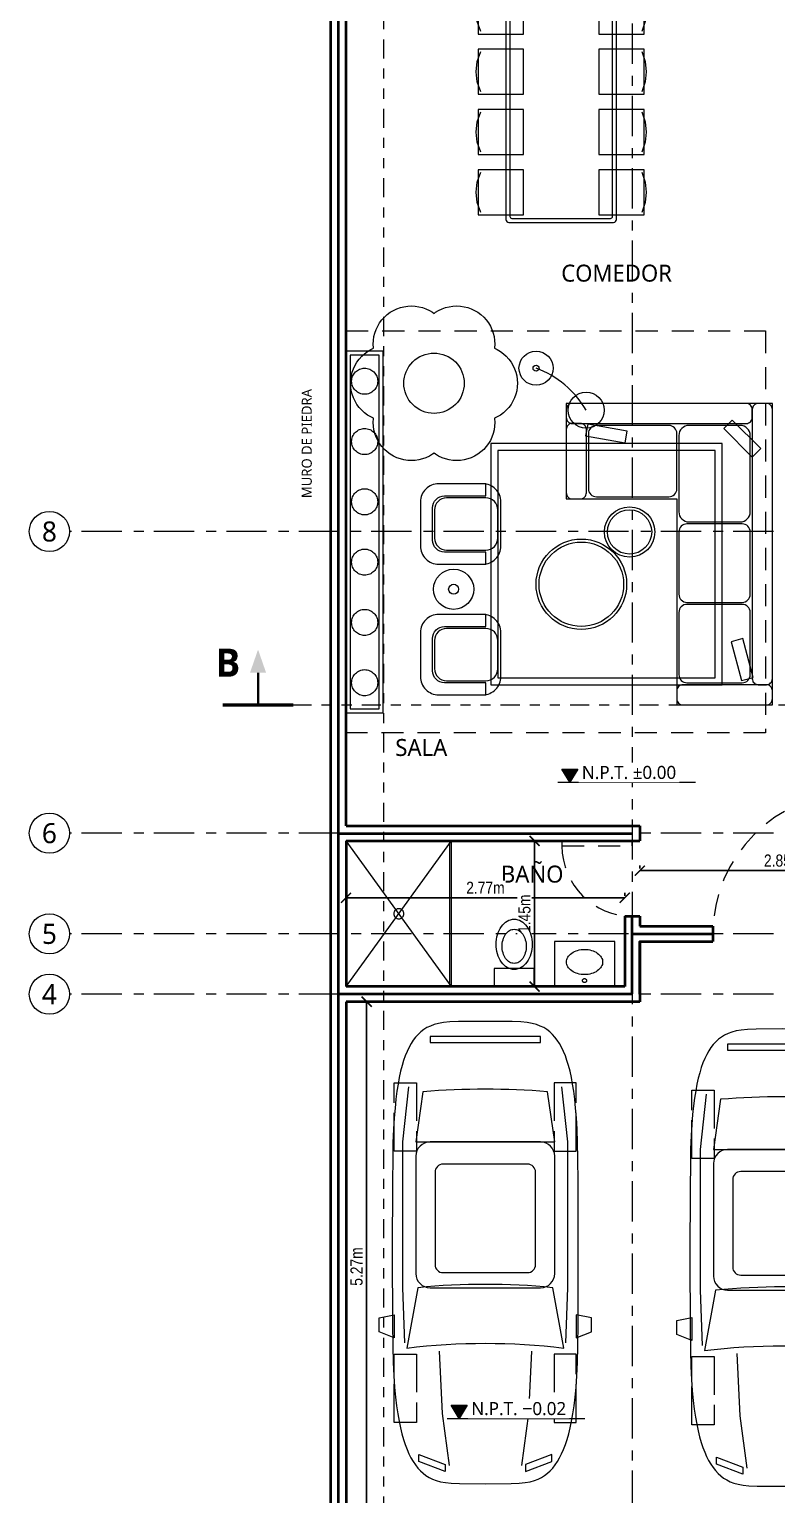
# Model space of a CAD drawing. Header units: metres. Extents: x 28.9 to 123.7, y -14.9 to 30.2.
# Drawn here: x 28.86 to 36.29, y 0.24 to 14.82 of the extents above; entities that cross this region are included whole.
import ezdxf
from ezdxf.enums import TextEntityAlignment as Align

# ---------------------------------------------------------------- set-up
doc = ezdxf.new("R2010")
doc.units = ezdxf.units.M
for name, pattern in [('DASHED', [1.524, 1.27, -0.254]), ('EJE', [0.6, 0.4, -0.08, 0, -0.12]), ('PHANTOM', [6.35, 3.175, -0.635, 0.635, -0.635, 0.635, -0.635]), ('VACIO', [0.36, 0.22, -0.14])]:
    doc.linetypes.add(name, pattern=pattern)
for name, color, linetype, lineweight in [('001_Muros', 7, 'Continuous', 40), ('002_EjesVerticales', 8, 'EJE', 9), ('004_Vacios', 7, 'VACIO', 18), ('006_Mobiliario', 6, 'Continuous', 18), ('007_Textos', 7, 'Continuous', 18), ('008_Cotas', 8, 'Continuous', 13), ('011_Puertas', 7, 'VACIO', 18), ('016_Niveles', 7, 'Continuous', 18), ('017_LineaDeCorte', 1, 'Continuous', 30)]:
    doc.layers.add(name, color=color, linetype=linetype, lineweight=lineweight)
doc.styles.add('OpenSans', font='OpenSans-Regular.ttf')
doc.styles.add('OpenSans-SemiBold', font='OpenSans-SemiBold.ttf')
doc.styles.add('OpenSansCondensed-Light', font='OpenSansCondensed-Light.ttf')
doc.dimstyles.new('EZDXF', dxfattribs={"dimtxt": 0.25, "dimasz": 0.175, "dimexe": 0.375, "dimexo": 0.125, "dimgap": 0.1, "dimtad": 1, "dimzin": 4, "dimtxsty": 'OpenSansCondensed-Light', "dimblk": 'ARCHTICK', "dimcen": 2.5, "dimazin": 1, "dimtfac": 0.5, "dimtmove": 2, "dimatfit": 3})

# ---------------------------------------------------------------- blocks, each defined once
blk = doc.blocks.new('EJE')
at = {"color": 0, "linetype": 'Continuous'}
blk.add_circle((0, 0), 0.2, dxfattribs=at)
at = {"color": 0, "style": 'OpenSans'}
blk.add_attdef('EJE', text='', height=0.2, dxfattribs=at).set_placement((0, 0), align=Align.MIDDLE_CENTER)
blk = doc.blocks.new('MOB_AUTO_185x460')
at = {"color": 0}
for points in [[(0.925, 0), (0.924, 0.707), (0.921, 0.932), (0.918, 1.095), (0.912, 1.227), (0.906, 1.339), (0.898, 1.438), (0.889, 1.526), (0.879, 1.605), (0.868, 1.677), (0.856, 1.743), (0.843, 1.804), (0.828, 1.86), (0.812, 1.911), (0.796, 1.959), (0.778, 2.002), (0.758, 2.042), (0.738, 2.079), (0.716, 2.113), (0.693, 2.144), (0.668, 2.171), (0.641, 2.196), (0.612, 2.218), (0.581, 2.238), (0.546, 2.254), (0.508, 2.268), (0.465, 2.28), (0.415, 2.289), (0.353, 2.295), (0.267, 2.299), (0, 2.3), (-0.267, 2.299), (-0.353, 2.295), (-0.415, 2.289), (-0.465, 2.28), (-0.508, 2.268), (-0.546, 2.254), (-0.581, 2.238), (-0.612, 2.218), (-0.641, 2.196), (-0.668, 2.171), (-0.693, 2.144), (-0.716, 2.113), (-0.738, 2.079), (-0.758, 2.042), (-0.778, 2.002), (-0.796, 1.959), (-0.812, 1.911), (-0.828, 1.86), (-0.843, 1.804), (-0.856, 1.743), (-0.868, 1.677), (-0.879, 1.605), (-0.889, 1.526), (-0.898, 1.438), (-0.906, 1.339), (-0.912, 1.227), (-0.918, 1.095), (-0.921, 0.932), (-0.924, 0.707), (-0.925, 0), (-0.924, -0.707), (-0.92, -0.932), (-0.916, -1.095), (-0.909, -1.227), (-0.902, -1.339), (-0.893, -1.438), (-0.882, -1.526), (-0.871, -1.605), (-0.858, -1.677), (-0.844, -1.743), (-0.83, -1.804), (-0.814, -1.86), (-0.796, -1.911), (-0.778, -1.959), (-0.759, -2.002), (-0.739, -2.042), (-0.717, -2.079), (-0.695, -2.113), (-0.671, -2.144), (-0.645, -2.171), (-0.618, -2.196), (-0.59, -2.218), (-0.559, -2.238), (-0.525, -2.254), (-0.488, -2.268), (-0.446, -2.28), (-0.397, -2.289), (-0.338, -2.295), (-0.256, -2.299), (0, -2.3), (0.256, -2.299), (0.338, -2.295), (0.397, -2.289), (0.446, -2.28), (0.488, -2.268), (0.525, -2.254), (0.559, -2.238), (0.59, -2.218), (0.618, -2.196), (0.645, -2.171), (0.671, -2.144), (0.695, -2.113), (0.717, -2.079), (0.739, -2.042), (0.759, -2.002), (0.778, -1.959), (0.796, -1.911), (0.814, -1.86), (0.83, -1.804), (0.844, -1.743), (0.858, -1.677), (0.871, -1.605), (0.882, -1.526), (0.893, -1.438), (0.902, -1.339), (0.909, -1.227), (0.916, -1.095), (0.92, -0.932), (0.924, -0.707)], [(-0.55, 2.09), (0.55, 2.09), (0.55, 2.15), (-0.55, 2.15)], [(-0.905, -0.85), (-1.055, -0.79), (-1.055, -0.65), (-0.905, -0.62)], [(0.905, -0.85), (1.055, -0.79), (1.055, -0.65), (0.905, -0.62)], [(-0.4, -2.18), (-0.66, -2.08), (-0.66, -2.01), (-0.4, -2.11)], [(0.4, -2.18), (0.66, -2.08), (0.66, -2.01), (0.4, -2.11)]]:
    blk.add_lwpolyline(points, close=True, dxfattribs=at)
at = {"color": 0, "linetype": 'DASHED', "ltscale": 0.3}
for points in [[(-0.685, 1.01), (-0.905, 1.01), (-0.905, 1.69), (-0.685, 1.69)], [(0.685, 1.01), (0.905, 1.01), (0.905, 1.69), (0.685, 1.69)], [(-0.685, -1.69), (-0.905, -1.69), (-0.905, -1.01), (-0.685, -1.01)], [(0.685, -1.69), (0.905, -1.69), (0.905, -1.01), (0.685, -1.01)]]:
    blk.add_lwpolyline(points, close=True, dxfattribs=at)
at = {"color": 0}
for points in [[(-0.8, -0.9), (-0.82, -0.35), (-0.82, 1.1), (-0.76, 1.65)], [(0.8, -0.9), (0.82, -0.35), (0.82, 1.1), (0.76, 1.65)], [(-0.46, -0.98), (-0.43, -1.6), (-0.36, -2.12)], [(0.46, -0.98), (0.43, -1.6), (0.36, -2.12)]]:
    blk.add_lwpolyline(points, dxfattribs=at)
for points in [[(-0.69, 1.1), (0.69, 1.1), (0.62, 1.6, 0.04), (-0.62, 1.6)], [(-0.55, -0.35), (0.55, -0.35, 0.414214), (0.69, -0.21), (0.69, 0.96, 0.414214), (0.55, 1.1), (-0.55, 1.1, 0.414214), (-0.69, 0.96), (-0.69, -0.21, 0.414214)], [(-0.42, -0.2), (0.42, -0.2, 0.414214), (0.5, -0.12), (0.5, 0.8, 0.414214), (0.42, 0.88), (-0.42, 0.88, 0.414214), (-0.5, 0.8), (-0.5, -0.12, 0.414214)], [(-0.78, -0.95, -0.06), (0.78, -0.95), (0.67, -0.35, 0.05), (-0.67, -0.35)]]:
    blk.add_lwpolyline(points, format="xyb", close=True, dxfattribs=at)
blk = doc.blocks.new('MOB_AUTO_185x455')
at = {"color": 0}
for points in [[(0.925, 0), (0.924, 0.699), (0.921, 0.922), (0.918, 1.083), (0.912, 1.214), (0.906, 1.325), (0.898, 1.422), (0.889, 1.509), (0.879, 1.587), (0.868, 1.659), (0.856, 1.724), (0.843, 1.784), (0.828, 1.839), (0.812, 1.89), (0.796, 1.937), (0.778, 1.981), (0.758, 2.02), (0.738, 2.057), (0.716, 2.09), (0.693, 2.12), (0.668, 2.148), (0.641, 2.172), (0.612, 2.194), (0.581, 2.213), (0.546, 2.23), (0.508, 2.244), (0.465, 2.255), (0.415, 2.264), (0.353, 2.27), (0.267, 2.274), (0, 2.275), (-0.267, 2.274), (-0.353, 2.27), (-0.415, 2.264), (-0.465, 2.255), (-0.508, 2.244), (-0.546, 2.23), (-0.581, 2.213), (-0.612, 2.194), (-0.641, 2.172), (-0.668, 2.148), (-0.693, 2.12), (-0.716, 2.09), (-0.738, 2.057), (-0.758, 2.02), (-0.778, 1.981), (-0.796, 1.937), (-0.812, 1.89), (-0.828, 1.839), (-0.843, 1.784), (-0.856, 1.724), (-0.868, 1.659), (-0.879, 1.587), (-0.889, 1.509), (-0.898, 1.422), (-0.906, 1.325), (-0.912, 1.214), (-0.918, 1.083), (-0.921, 0.922), (-0.924, 0.699), (-0.925, 0), (-0.924, -0.699), (-0.92, -0.922), (-0.916, -1.083), (-0.909, -1.214), (-0.902, -1.325), (-0.893, -1.422), (-0.882, -1.509), (-0.871, -1.587), (-0.858, -1.659), (-0.844, -1.724), (-0.83, -1.784), (-0.814, -1.839), (-0.796, -1.89), (-0.778, -1.937), (-0.759, -1.981), (-0.739, -2.02), (-0.717, -2.057), (-0.695, -2.09), (-0.671, -2.12), (-0.645, -2.148), (-0.618, -2.172), (-0.59, -2.194), (-0.559, -2.213), (-0.525, -2.23), (-0.488, -2.244), (-0.446, -2.255), (-0.397, -2.264), (-0.338, -2.27), (-0.256, -2.274), (0, -2.275), (0.256, -2.274), (0.338, -2.27), (0.397, -2.264), (0.446, -2.255), (0.488, -2.244), (0.525, -2.23), (0.559, -2.213), (0.59, -2.194), (0.618, -2.172), (0.645, -2.148), (0.671, -2.12), (0.695, -2.09), (0.717, -2.057), (0.739, -2.02), (0.759, -1.981), (0.778, -1.937), (0.796, -1.89), (0.814, -1.839), (0.83, -1.784), (0.844, -1.724), (0.858, -1.659), (0.871, -1.587), (0.882, -1.509), (0.893, -1.422), (0.902, -1.325), (0.909, -1.214), (0.916, -1.083), (0.92, -0.922), (0.924, -0.699)], [(-0.55, 2.065), (0.55, 2.065), (0.55, 2.125), (-0.55, 2.125)], [(-0.905, -0.825), (-1.055, -0.765), (-1.055, -0.625), (-0.905, -0.595)], [(0.905, -0.825), (1.055, -0.765), (1.055, -0.625), (0.905, -0.595)], [(-0.4, -2.155), (-0.66, -2.055), (-0.66, -1.985), (-0.4, -2.085)], [(0.4, -2.155), (0.66, -2.055), (0.66, -1.985), (0.4, -2.085)]]:
    blk.add_lwpolyline(points, close=True, dxfattribs=at)
at = {"color": 0, "linetype": 'DASHED', "ltscale": 0.3}
for points in [[(-0.685, 0.985), (-0.905, 0.985), (-0.905, 1.665), (-0.685, 1.665)], [(0.685, 0.985), (0.905, 0.985), (0.905, 1.665), (0.685, 1.665)], [(-0.685, -1.665), (-0.905, -1.665), (-0.905, -0.985), (-0.685, -0.985)], [(0.685, -1.665), (0.905, -1.665), (0.905, -0.985), (0.685, -0.985)]]:
    blk.add_lwpolyline(points, close=True, dxfattribs=at)
at = {"color": 0}
for points in [[(-0.8, -0.875), (-0.82, -0.325), (-0.82, 1.075), (-0.76, 1.625)], [(0.8, -0.875), (0.82, -0.325), (0.82, 1.075), (0.76, 1.625)], [(-0.46, -0.955), (-0.43, -1.575), (-0.36, -2.095)], [(0.46, -0.955), (0.43, -1.575), (0.36, -2.095)]]:
    blk.add_lwpolyline(points, dxfattribs=at)
for points in [[(-0.69, 1.075), (0.69, 1.075), (0.62, 1.575, 0.04), (-0.62, 1.575)], [(-0.55, -0.325), (0.55, -0.325, 0.414214), (0.69, -0.185), (0.69, 0.935, 0.414214), (0.55, 1.075), (-0.55, 1.075, 0.414214), (-0.69, 0.935), (-0.69, -0.185, 0.414214)], [(-0.42, -0.175), (0.42, -0.175, 0.414214), (0.5, -0.095), (0.5, 0.775, 0.414214), (0.42, 0.855), (-0.42, 0.855, 0.414214), (-0.5, 0.775), (-0.5, -0.095, 0.414214)], [(-0.78, -0.925, -0.06), (0.78, -0.925), (0.67, -0.325, 0.05), (-0.67, -0.325)]]:
    blk.add_lwpolyline(points, format="xyb", close=True, dxfattribs=at)
blk = doc.blocks.new('MOB_ARBOL_INT_60x60')
at = {"color": 0, "lineweight": -2}
blk.add_lwpolyline([(0.598, -0.464), (0.589, -0.5), (0.576, -0.535), (0.56, -0.569), (0.541, -0.601), (0.519, -0.631), (0.494, -0.658), (0.466, -0.683), (0.436, -0.706), (0.404, -0.725), (0.37, -0.741), (0.335, -0.753), (0.299, -0.762), (0.262, -0.768), (0.225, -0.77), (0.188, -0.768), (0.151, -0.762), (0.115, -0.753), (0.08, -0.741), (0.046, -0.725), (0.014, -0.706), (0, -0.695), (-0.014, -0.706), (-0.046, -0.725), (-0.08, -0.741), (-0.115, -0.753), (-0.151, -0.762), (-0.188, -0.768), (-0.225, -0.77), (-0.262, -0.768), (-0.299, -0.762), (-0.335, -0.753), (-0.37, -0.741), (-0.404, -0.725), (-0.436, -0.706), (-0.466, -0.683), (-0.494, -0.658), (-0.519, -0.631), (-0.541, -0.601), (-0.56, -0.569), (-0.576, -0.535), (-0.589, -0.5), (-0.598, -0.464), (-0.603, -0.427), (-0.605, -0.39), (-0.603, -0.352), (-0.602, -0.348), (-0.629, -0.335), (-0.661, -0.316), (-0.691, -0.294), (-0.719, -0.269), (-0.744, -0.241), (-0.766, -0.211), (-0.785, -0.179), (-0.801, -0.145), (-0.814, -0.11), (-0.823, -0.074), (-0.828, -0.037), (-0.83, 0), (-0.828, 0.037), (-0.823, 0.074), (-0.814, 0.11), (-0.801, 0.145), (-0.785, 0.179), (-0.766, 0.211), (-0.744, 0.241), (-0.719, 0.269), (-0.691, 0.294), (-0.661, 0.316), (-0.629, 0.335), (-0.602, 0.348), (-0.603, 0.352), (-0.605, 0.39), (-0.603, 0.427), (-0.598, 0.464), (-0.589, 0.5), (-0.576, 0.535), (-0.56, 0.569), (-0.541, 0.601), (-0.519, 0.631), (-0.494, 0.658), (-0.466, 0.683), (-0.436, 0.706), (-0.404, 0.725), (-0.37, 0.741), (-0.335, 0.753), (-0.299, 0.762), (-0.262, 0.768), (-0.225, 0.77), (-0.188, 0.768), (-0.151, 0.762), (-0.115, 0.753), (-0.08, 0.741), (-0.046, 0.725), (-0.014, 0.706), (0, 0.695), (0.014, 0.706), (0.046, 0.725), (0.08, 0.741), (0.115, 0.753), (0.151, 0.762), (0.188, 0.768), (0.225, 0.77), (0.262, 0.768), (0.299, 0.762), (0.335, 0.753), (0.37, 0.741), (0.404, 0.725), (0.436, 0.706), (0.466, 0.683), (0.494, 0.658), (0.519, 0.631), (0.541, 0.601), (0.56, 0.569), (0.576, 0.535), (0.589, 0.5), (0.598, 0.464), (0.603, 0.427), (0.605, 0.39), (0.603, 0.352), (0.602, 0.348), (0.629, 0.335), (0.661, 0.316), (0.691, 0.294), (0.719, 0.269), (0.744, 0.241), (0.766, 0.211), (0.785, 0.179), (0.801, 0.145), (0.814, 0.11), (0.823, 0.074), (0.828, 0.037), (0.83, 0), (0.828, -0.037), (0.823, -0.074), (0.814, -0.11), (0.801, -0.145), (0.785, -0.179), (0.766, -0.211), (0.744, -0.241), (0.719, -0.269), (0.691, -0.294), (0.661, -0.316), (0.629, -0.335), (0.602, -0.348), (0.603, -0.352), (0.605, -0.39), (0.603, -0.427), (0.598, -0.464)], dxfattribs=at)
blk.add_lwpolyline([(0.3, 0), (0.299, -0.029), (0.294, -0.059), (0.287, -0.087), (0.277, -0.115), (0.265, -0.141), (0.249, -0.167), (0.232, -0.19), (0.212, -0.212), (0.19, -0.232), (0.167, -0.249), (0.141, -0.265), (0.115, -0.277), (0.087, -0.287), (0.059, -0.294), (0.029, -0.299), (0, -0.3), (-0.029, -0.299), (-0.059, -0.294), (-0.087, -0.287), (-0.115, -0.277), (-0.141, -0.265), (-0.167, -0.249), (-0.19, -0.232), (-0.212, -0.212), (-0.232, -0.19), (-0.249, -0.167), (-0.265, -0.141), (-0.277, -0.115), (-0.287, -0.087), (-0.294, -0.059), (-0.299, -0.029), (-0.3, 0), (-0.299, 0.029), (-0.294, 0.059), (-0.287, 0.087), (-0.277, 0.115), (-0.265, 0.141), (-0.249, 0.167), (-0.232, 0.19), (-0.212, 0.212), (-0.19, 0.232), (-0.167, 0.249), (-0.141, 0.265), (-0.115, 0.277), (-0.087, 0.287), (-0.059, 0.294), (-0.029, 0.299), (0, 0.3), (0.029, 0.299), (0.059, 0.294), (0.087, 0.287), (0.115, 0.277), (0.141, 0.265), (0.167, 0.249), (0.19, 0.232), (0.212, 0.212), (0.232, 0.19), (0.249, 0.167), (0.265, 0.141), (0.277, 0.115), (0.287, 0.087), (0.294, 0.059), (0.299, 0.029)], close=True, dxfattribs=at)
blk = doc.blocks.new('MOB_JARDINERA_360x37')
at = {"color": 0, "lineweight": -2}
for points in [[(1.8, -0.185), (1.8, 0.185), (-1.8, 0.185), (-1.8, -0.185)], [(1.76, -0.145), (1.76, 0.145), (-1.76, 0.145), (-1.76, -0.145)], [(-1.37, 0), (-1.371, -0.013), (-1.372, -0.025), (-1.376, -0.038), (-1.38, -0.05), (-1.385, -0.061), (-1.392, -0.072), (-1.4, -0.082), (-1.408, -0.092), (-1.418, -0.1), (-1.428, -0.108), (-1.439, -0.115), (-1.45, -0.12), (-1.462, -0.124), (-1.475, -0.128), (-1.487, -0.129), (-1.5, -0.13), (-1.513, -0.129), (-1.525, -0.128), (-1.538, -0.124), (-1.55, -0.12), (-1.561, -0.115), (-1.572, -0.108), (-1.582, -0.1), (-1.592, -0.092), (-1.6, -0.082), (-1.608, -0.072), (-1.615, -0.061), (-1.62, -0.05), (-1.624, -0.038), (-1.628, -0.025), (-1.629, -0.013), (-1.63, 0), (-1.629, 0.013), (-1.628, 0.025), (-1.624, 0.038), (-1.62, 0.05), (-1.615, 0.061), (-1.608, 0.072), (-1.6, 0.082), (-1.592, 0.092), (-1.582, 0.1), (-1.572, 0.108), (-1.561, 0.115), (-1.55, 0.12), (-1.538, 0.124), (-1.525, 0.128), (-1.513, 0.129), (-1.5, 0.13), (-1.487, 0.129), (-1.475, 0.128), (-1.462, 0.124), (-1.45, 0.12), (-1.439, 0.115), (-1.428, 0.108), (-1.418, 0.1), (-1.408, 0.092), (-1.4, 0.082), (-1.392, 0.072), (-1.385, 0.061), (-1.38, 0.05), (-1.376, 0.038), (-1.372, 0.025), (-1.371, 0.013)], [(-0.77, 0), (-0.771, -0.013), (-0.772, -0.025), (-0.776, -0.038), (-0.78, -0.05), (-0.785, -0.061), (-0.792, -0.072), (-0.8, -0.082), (-0.808, -0.092), (-0.818, -0.1), (-0.828, -0.108), (-0.839, -0.115), (-0.85, -0.12), (-0.862, -0.124), (-0.875, -0.128), (-0.887, -0.129), (-0.9, -0.13), (-0.913, -0.129), (-0.925, -0.128), (-0.938, -0.124), (-0.95, -0.12), (-0.961, -0.115), (-0.972, -0.108), (-0.982, -0.1), (-0.992, -0.092), (-1, -0.082), (-1.008, -0.072), (-1.015, -0.061), (-1.02, -0.05), (-1.024, -0.038), (-1.028, -0.025), (-1.029, -0.013), (-1.03, 0), (-1.029, 0.013), (-1.028, 0.025), (-1.024, 0.038), (-1.02, 0.05), (-1.015, 0.061), (-1.008, 0.072), (-1, 0.082), (-0.992, 0.092), (-0.982, 0.1), (-0.972, 0.108), (-0.961, 0.115), (-0.95, 0.12), (-0.938, 0.124), (-0.925, 0.128), (-0.913, 0.129), (-0.9, 0.13), (-0.887, 0.129), (-0.875, 0.128), (-0.862, 0.124), (-0.85, 0.12), (-0.839, 0.115), (-0.828, 0.108), (-0.818, 0.1), (-0.808, 0.092), (-0.8, 0.082), (-0.792, 0.072), (-0.785, 0.061), (-0.78, 0.05), (-0.776, 0.038), (-0.772, 0.025), (-0.771, 0.013)], [(-0.17, 0), (-0.171, -0.013), (-0.172, -0.025), (-0.176, -0.038), (-0.18, -0.05), (-0.185, -0.061), (-0.192, -0.072), (-0.2, -0.082), (-0.208, -0.092), (-0.218, -0.1), (-0.228, -0.108), (-0.239, -0.115), (-0.25, -0.12), (-0.262, -0.124), (-0.275, -0.128), (-0.287, -0.129), (-0.3, -0.13), (-0.313, -0.129), (-0.325, -0.128), (-0.338, -0.124), (-0.35, -0.12), (-0.361, -0.115), (-0.372, -0.108), (-0.382, -0.1), (-0.392, -0.092), (-0.4, -0.082), (-0.408, -0.072), (-0.415, -0.061), (-0.42, -0.05), (-0.424, -0.038), (-0.428, -0.025), (-0.429, -0.013), (-0.43, 0), (-0.429, 0.013), (-0.428, 0.025), (-0.424, 0.038), (-0.42, 0.05), (-0.415, 0.061), (-0.408, 0.072), (-0.4, 0.082), (-0.392, 0.092), (-0.382, 0.1), (-0.372, 0.108), (-0.361, 0.115), (-0.35, 0.12), (-0.338, 0.124), (-0.325, 0.128), (-0.313, 0.129), (-0.3, 0.13), (-0.287, 0.129), (-0.275, 0.128), (-0.262, 0.124), (-0.25, 0.12), (-0.239, 0.115), (-0.228, 0.108), (-0.218, 0.1), (-0.208, 0.092), (-0.2, 0.082), (-0.192, 0.072), (-0.185, 0.061), (-0.18, 0.05), (-0.176, 0.038), (-0.172, 0.025), (-0.171, 0.013)], [(0.43, 0), (0.429, -0.013), (0.428, -0.025), (0.424, -0.038), (0.42, -0.05), (0.415, -0.061), (0.408, -0.072), (0.4, -0.082), (0.392, -0.092), (0.382, -0.1), (0.372, -0.108), (0.361, -0.115), (0.35, -0.12), (0.338, -0.124), (0.325, -0.128), (0.313, -0.129), (0.3, -0.13), (0.287, -0.129), (0.275, -0.128), (0.262, -0.124), (0.25, -0.12), (0.239, -0.115), (0.228, -0.108), (0.218, -0.1), (0.208, -0.092), (0.2, -0.082), (0.192, -0.072), (0.185, -0.061), (0.18, -0.05), (0.176, -0.038), (0.172, -0.025), (0.171, -0.013), (0.17, 0), (0.171, 0.013), (0.172, 0.025), (0.176, 0.038), (0.18, 0.05), (0.185, 0.061), (0.192, 0.072), (0.2, 0.082), (0.208, 0.092), (0.218, 0.1), (0.228, 0.108), (0.239, 0.115), (0.25, 0.12), (0.262, 0.124), (0.275, 0.128), (0.287, 0.129), (0.3, 0.13), (0.313, 0.129), (0.325, 0.128), (0.338, 0.124), (0.35, 0.12), (0.361, 0.115), (0.372, 0.108), (0.382, 0.1), (0.392, 0.092), (0.4, 0.082), (0.408, 0.072), (0.415, 0.061), (0.42, 0.05), (0.424, 0.038), (0.428, 0.025), (0.429, 0.013)], [(1.03, 0), (1.029, -0.013), (1.028, -0.025), (1.024, -0.038), (1.02, -0.05), (1.015, -0.061), (1.008, -0.072), (1, -0.082), (0.992, -0.092), (0.982, -0.1), (0.972, -0.108), (0.961, -0.115), (0.95, -0.12), (0.938, -0.124), (0.925, -0.128), (0.913, -0.129), (0.9, -0.13), (0.887, -0.129), (0.875, -0.128), (0.862, -0.124), (0.85, -0.12), (0.839, -0.115), (0.828, -0.108), (0.818, -0.1), (0.808, -0.092), (0.8, -0.082), (0.792, -0.072), (0.785, -0.061), (0.78, -0.05), (0.776, -0.038), (0.772, -0.025), (0.771, -0.013), (0.77, 0), (0.771, 0.013), (0.772, 0.025), (0.776, 0.038), (0.78, 0.05), (0.785, 0.061), (0.792, 0.072), (0.8, 0.082), (0.808, 0.092), (0.818, 0.1), (0.828, 0.108), (0.839, 0.115), (0.85, 0.12), (0.862, 0.124), (0.875, 0.128), (0.887, 0.129), (0.9, 0.13), (0.913, 0.129), (0.925, 0.128), (0.938, 0.124), (0.95, 0.12), (0.961, 0.115), (0.972, 0.108), (0.982, 0.1), (0.992, 0.092), (1, 0.082), (1.008, 0.072), (1.015, 0.061), (1.02, 0.05), (1.024, 0.038), (1.028, 0.025), (1.029, 0.013)], [(1.63, 0), (1.629, -0.013), (1.628, -0.025), (1.624, -0.038), (1.62, -0.05), (1.615, -0.061), (1.608, -0.072), (1.6, -0.082), (1.592, -0.092), (1.582, -0.1), (1.572, -0.108), (1.561, -0.115), (1.55, -0.12), (1.538, -0.124), (1.525, -0.128), (1.513, -0.129), (1.5, -0.13), (1.487, -0.129), (1.475, -0.128), (1.462, -0.124), (1.45, -0.12), (1.439, -0.115), (1.428, -0.108), (1.418, -0.1), (1.408, -0.092), (1.4, -0.082), (1.392, -0.072), (1.385, -0.061), (1.38, -0.05), (1.376, -0.038), (1.372, -0.025), (1.371, -0.013), (1.37, 0), (1.371, 0.013), (1.372, 0.025), (1.376, 0.038), (1.38, 0.05), (1.385, 0.061), (1.392, 0.072), (1.4, 0.082), (1.408, 0.092), (1.418, 0.1), (1.428, 0.108), (1.439, 0.115), (1.45, 0.12), (1.462, 0.124), (1.475, 0.128), (1.487, 0.129), (1.5, 0.13), (1.513, 0.129), (1.525, 0.128), (1.538, 0.124), (1.55, 0.12), (1.561, 0.115), (1.572, 0.108), (1.582, 0.1), (1.592, 0.092), (1.6, 0.082), (1.608, 0.072), (1.615, 0.061), (1.62, 0.05), (1.624, 0.038), (1.628, 0.025), (1.629, 0.013)]]:
    blk.add_lwpolyline(points, close=True, dxfattribs=at)
blk = doc.blocks.new('_ARCHTICK')
at = {"color": 0, "linetype": 'ByBlock', "const_width": 0.15}
blk.add_lwpolyline([(-0.5, -0.5), (0.5, 0.5)], dxfattribs=at)
blk = doc.blocks.new('*D127')
at = {"color": 0, "transparency": 16777216}
for p, q in [((32.195, 5.146), (32.165, 5.146)), ((32.215, -0.125), (32.215, 5.146)), ((32.195, -0.125), (32.165, -0.125))]:
    blk.add_line(p, q, dxfattribs=at)
at = {"layer": 'Defpoints', "transparency": 16777216}
for p in [(32.215, 5.146), (32.215, -0.125), (32.215, -0.125)]:
    blk.add_point(p, dxfattribs=at)
at = {"layer": '008_Cotas', "color": 0, "transparency": 16777216, "xscale": 0.1, "yscale": 0.1}
for p, rotation in [((32.215, 5.146), 90), ((32.215, -0.125), 270)]:
    blk.add_blockref('_ARCHTICK', p, dxfattribs=dict(at, rotation=rotation))
at = {"layer": '008_Cotas', "color": 0, "transparency": 16777216, "insert": (32.115, 2.5105), "char_height": 0.12, "attachment_point": 5, "rotation": 90, "style": 'OpenSansCondensed-Light', "bg_fill": 3, "box_fill_scale": 1.1, "bg_fill_color": 0, "bg_fill_transparency": 0}
blk.add_mtext('5.27m', dxfattribs=at)
blk = doc.blocks.new('*D93')
at = {"color": 0, "transparency": 16777216}
for p, q in [((32.01, 6.2), (32.01, 6.23)), ((32.01, 6.18), (34.782, 6.18)), ((34.782, 6.2), (34.782, 6.23))]:
    blk.add_line(p, q, dxfattribs=at)
at = {"layer": 'Defpoints', "transparency": 16777216}
for p in [(32.01, 6.18), (32.01, 6.18), (34.782, 6.18)]:
    blk.add_point(p, dxfattribs=at)
at = {"layer": '008_Cotas', "color": 0, "transparency": 16777216, "xscale": 0.1, "yscale": 0.1, "rotation": 180}
blk.add_blockref('_ARCHTICK', (32.01, 6.18), dxfattribs=at)
at = {"layer": '008_Cotas', "color": 0, "transparency": 16777216, "xscale": 0.1, "yscale": 0.1}
blk.add_blockref('_ARCHTICK', (34.782, 6.18), dxfattribs=at)
at = {"layer": '008_Cotas', "color": 0, "transparency": 16777216, "insert": (33.396, 6.28), "char_height": 0.12, "attachment_point": 5, "style": 'OpenSansCondensed-Light', "bg_fill": 3, "box_fill_scale": 1.1, "bg_fill_color": 0, "bg_fill_transparency": 0}
blk.add_mtext('2.77m', dxfattribs=at)
blk = doc.blocks.new('*D94')
at = {"color": 0, "transparency": 16777216}
for p, q in [((33.865, 6.746), (33.835, 6.746)), ((33.885, 5.296), (33.885, 6.746)), ((33.865, 5.296), (33.835, 5.296))]:
    blk.add_line(p, q, dxfattribs=at)
at = {"layer": 'Defpoints', "transparency": 16777216}
for p in [(33.885, 6.746), (33.885, 5.296), (33.885, 5.296)]:
    blk.add_point(p, dxfattribs=at)
at = {"layer": '008_Cotas', "color": 0, "transparency": 16777216, "xscale": 0.1, "yscale": 0.1}
for p, rotation in [((33.885, 6.746), 90), ((33.885, 5.296), 270)]:
    blk.add_blockref('_ARCHTICK', p, dxfattribs=dict(at, rotation=rotation))
at = {"layer": '008_Cotas', "color": 0, "transparency": 16777216, "insert": (33.785, 6.021), "char_height": 0.12, "attachment_point": 5, "rotation": 90, "style": 'OpenSansCondensed-Light', "bg_fill": 3, "box_fill_scale": 1.1, "bg_fill_color": 0, "bg_fill_transparency": 0}
blk.add_mtext('1.45m', dxfattribs=at)
blk = doc.blocks.new('*D95')
at = {"color": 0, "transparency": 16777216}
for p, q in [((34.932, 6.47), (34.932, 6.5)), ((34.932, 6.45), (37.782, 6.45)), ((37.782, 6.47), (37.782, 6.5))]:
    blk.add_line(p, q, dxfattribs=at)
at = {"layer": 'Defpoints', "transparency": 16777216}
for p in [(34.932, 6.45), (34.932, 6.45), (37.782, 6.45)]:
    blk.add_point(p, dxfattribs=at)
at = {"layer": '008_Cotas', "color": 0, "transparency": 16777216, "xscale": 0.1, "yscale": 0.1, "rotation": 180}
blk.add_blockref('_ARCHTICK', (34.932, 6.45), dxfattribs=at)
at = {"layer": '008_Cotas', "color": 0, "transparency": 16777216, "xscale": 0.1, "yscale": 0.1}
blk.add_blockref('_ARCHTICK', (37.782, 6.45), dxfattribs=at)
at = {"layer": '008_Cotas', "color": 0, "transparency": 16777216, "insert": (36.357, 6.55), "char_height": 0.12, "attachment_point": 5, "style": 'OpenSansCondensed-Light', "bg_fill": 3, "box_fill_scale": 1.1, "bg_fill_color": 0, "bg_fill_transparency": 0}
blk.add_mtext('2.85m', dxfattribs=at)
blk = doc.blocks.new('MOB_LAVABO_60x45')
at = {"color": 0, "lineweight": -2}
for points in [[(0.3, -0.225), (0.3, 0.225), (-0.3, 0.225), (-0.3, -0.225)], [(0.02, 0.165), (0.02, 0.163), (0.02, 0.161), (0.019, 0.159), (0.018, 0.157), (0.018, 0.156), (0.017, 0.154), (0.015, 0.152), (0.014, 0.151), (0.013, 0.15), (0.011, 0.148), (0.009, 0.147), (0.008, 0.147), (0.006, 0.146), (0.004, 0.145), (0.002, 0.145), (0, 0.145), (-0.002, 0.145), (-0.004, 0.145), (-0.006, 0.146), (-0.008, 0.147), (-0.009, 0.147), (-0.011, 0.148), (-0.013, 0.15), (-0.014, 0.151), (-0.015, 0.152), (-0.017, 0.154), (-0.018, 0.156), (-0.018, 0.157), (-0.019, 0.159), (-0.02, 0.161), (-0.02, 0.163), (-0.02, 0.165), (-0.02, 0.167), (-0.02, 0.169), (-0.019, 0.171), (-0.018, 0.173), (-0.018, 0.174), (-0.017, 0.176), (-0.015, 0.178), (-0.014, 0.179), (-0.013, 0.18), (-0.011, 0.182), (-0.009, 0.183), (-0.008, 0.183), (-0.006, 0.184), (-0.004, 0.185), (-0.002, 0.185), (0, 0.185), (0.002, 0.185), (0.004, 0.185), (0.006, 0.184), (0.008, 0.183), (0.009, 0.183), (0.011, 0.182), (0.013, 0.18), (0.014, 0.179), (0.015, 0.178), (0.017, 0.176), (0.018, 0.174), (0.018, 0.173), (0.019, 0.171), (0.02, 0.169), (0.02, 0.167)], [(0.18, -0.02), (0.179, -0.032), (0.177, -0.044), (0.172, -0.056), (0.166, -0.068), (0.159, -0.079), (0.15, -0.089), (0.139, -0.099), (0.127, -0.108), (0.114, -0.117), (0.1, -0.124), (0.085, -0.13), (0.069, -0.135), (0.052, -0.14), (0.035, -0.143), (0.018, -0.144), (0, -0.145), (-0.018, -0.144), (-0.035, -0.143), (-0.052, -0.14), (-0.069, -0.135), (-0.085, -0.13), (-0.1, -0.124), (-0.114, -0.117), (-0.127, -0.108), (-0.139, -0.099), (-0.15, -0.089), (-0.159, -0.079), (-0.166, -0.068), (-0.172, -0.056), (-0.177, -0.044), (-0.179, -0.032), (-0.18, -0.02), (-0.179, -0.008), (-0.177, 0.004), (-0.172, 0.016), (-0.166, 0.028), (-0.159, 0.039), (-0.15, 0.049), (-0.139, 0.059), (-0.127, 0.068), (-0.114, 0.077), (-0.1, 0.084), (-0.085, 0.09), (-0.069, 0.095), (-0.052, 0.1), (-0.035, 0.103), (-0.018, 0.104), (0, 0.105), (0.018, 0.104), (0.035, 0.103), (0.052, 0.1), (0.069, 0.095), (0.085, 0.09), (0.1, 0.084), (0.114, 0.077), (0.127, 0.068), (0.139, 0.059), (0.15, 0.049), (0.159, 0.039), (0.166, 0.028), (0.172, 0.016), (0.177, 0.004), (0.179, -0.008)]]:
    blk.add_lwpolyline(points, close=True, dxfattribs=at)
blk = doc.blocks.new('MOB_WC_40x70')
at = {"color": 0, "lineweight": -2}
for points in [[(0.2, 0.17), (0.2, 0.35), (-0.2, 0.35), (-0.2, 0.17)], [(0.18, -0.07), (0.179, -0.095), (0.177, -0.119), (0.172, -0.143), (0.166, -0.166), (0.159, -0.188), (0.15, -0.209), (0.139, -0.229), (0.127, -0.247), (0.114, -0.263), (0.1, -0.278), (0.085, -0.29), (0.069, -0.301), (0.052, -0.309), (0.035, -0.315), (0.018, -0.319), (0, -0.32), (-0.018, -0.319), (-0.035, -0.315), (-0.052, -0.309), (-0.069, -0.301), (-0.085, -0.29), (-0.1, -0.278), (-0.114, -0.263), (-0.127, -0.247), (-0.139, -0.229), (-0.15, -0.209), (-0.159, -0.188), (-0.166, -0.166), (-0.172, -0.143), (-0.177, -0.119), (-0.179, -0.095), (-0.18, -0.07), (-0.179, -0.045), (-0.177, -0.021), (-0.172, 0.003), (-0.166, 0.026), (-0.159, 0.048), (-0.15, 0.069), (-0.139, 0.089), (-0.127, 0.107), (-0.114, 0.123), (-0.1, 0.138), (-0.085, 0.15), (-0.069, 0.161), (-0.052, 0.169), (-0.035, 0.175), (-0.018, 0.179), (0, 0.18), (0.018, 0.179), (0.035, 0.175), (0.052, 0.169), (0.069, 0.161), (0.085, 0.15), (0.1, 0.138), (0.114, 0.123), (0.127, 0.107), (0.139, 0.089), (0.15, 0.069), (0.159, 0.048), (0.166, 0.026), (0.172, 0.003), (0.177, -0.021), (0.179, -0.045)], [(0.12, -0.05), (0.119, -0.067), (0.118, -0.083), (0.115, -0.099), (0.111, -0.115), (0.106, -0.13), (0.1, -0.144), (0.093, -0.158), (0.085, -0.17), (0.076, -0.181), (0.067, -0.191), (0.057, -0.2), (0.046, -0.207), (0.035, -0.213), (0.023, -0.217), (0.012, -0.219), (0, -0.22), (-0.012, -0.219), (-0.023, -0.217), (-0.035, -0.213), (-0.046, -0.207), (-0.057, -0.2), (-0.067, -0.191), (-0.076, -0.181), (-0.085, -0.17), (-0.093, -0.158), (-0.1, -0.144), (-0.106, -0.13), (-0.111, -0.115), (-0.115, -0.099), (-0.118, -0.083), (-0.119, -0.067), (-0.12, -0.05), (-0.119, -0.033), (-0.118, -0.017), (-0.115, -0.001), (-0.111, 0.015), (-0.106, 0.03), (-0.1, 0.044), (-0.093, 0.058), (-0.085, 0.07), (-0.076, 0.081), (-0.067, 0.091), (-0.057, 0.1), (-0.046, 0.107), (-0.035, 0.113), (-0.023, 0.117), (-0.012, 0.119), (0, 0.12), (0.012, 0.119), (0.023, 0.117), (0.035, 0.113), (0.046, 0.107), (0.057, 0.1), (0.067, 0.091), (0.076, 0.081), (0.085, 0.07), (0.093, 0.058), (0.1, 0.044), (0.106, 0.03), (0.111, 0.015), (0.115, -0.001), (0.118, -0.017), (0.119, -0.033)]]:
    blk.add_lwpolyline(points, close=True, dxfattribs=at)
blk = doc.blocks.new('MOB_REGADERA_145x105')
for points in [[(0.725, -0.525), (0.725, 0.525), (-0.725, 0.525), (-0.725, -0.525)], [(0.05, 0), (0.05, 0.005), (0.049, 0.01), (0.048, 0.015), (0.046, 0.019), (0.044, 0.024), (0.042, 0.028), (0.039, 0.032), (0.035, 0.035), (0.032, 0.039), (0.028, 0.042), (0.024, 0.044), (0.019, 0.046), (0.015, 0.048), (0.01, 0.049), (0.005, 0.05), (0, 0.05), (-0.005, 0.05), (-0.01, 0.049), (-0.015, 0.048), (-0.019, 0.046), (-0.024, 0.044), (-0.028, 0.042), (-0.032, 0.039), (-0.035, 0.035), (-0.039, 0.032), (-0.042, 0.028), (-0.044, 0.024), (-0.046, 0.019), (-0.048, 0.015), (-0.049, 0.01), (-0.05, 0.005), (-0.05, 0), (-0.05, -0.005), (-0.049, -0.01), (-0.048, -0.015), (-0.046, -0.019), (-0.044, -0.024), (-0.042, -0.028), (-0.039, -0.032), (-0.035, -0.035), (-0.032, -0.039), (-0.028, -0.042), (-0.024, -0.044), (-0.019, -0.046), (-0.015, -0.048), (-0.01, -0.049), (-0.005, -0.05), (0, -0.05), (0.005, -0.05), (0.01, -0.049), (0.015, -0.048), (0.019, -0.046), (0.024, -0.044), (0.028, -0.042), (0.032, -0.039), (0.035, -0.035), (0.039, -0.032), (0.042, -0.028), (0.044, -0.024), (0.046, -0.019), (0.048, -0.015), (0.049, -0.01), (0.05, -0.005)], [(0.725, -0.525), (0.725, -0.505), (-0.725, -0.505), (-0.725, -0.525)]]:
    blk.add_lwpolyline(points, close=True)
for points in [[(-0.725, -0.525), (0.725, 0.525)], [(-0.725, 0.525), (0.725, -0.525)]]:
    blk.add_lwpolyline(points)
blk = doc.blocks.new('MOB_COMEDOR15_110x420')
at = {"color": 0}
for points in [[(-0.225, 2.45), (-0.225, 2), (0.225, 2), (0.225, 2.45)], [(-0.825, 1.575), (-0.375, 1.575), (-0.375, 2.025), (-0.825, 2.025)], [(0.825, 2.025), (0.375, 2.025), (0.375, 1.575), (0.825, 1.575)], [(-0.825, 0.975), (-0.375, 0.975), (-0.375, 1.425), (-0.825, 1.425)], [(0.825, 1.425), (0.375, 1.425), (0.375, 0.975), (0.825, 0.975)], [(-0.825, 0.375), (-0.375, 0.375), (-0.375, 0.825), (-0.825, 0.825)], [(0.825, 0.825), (0.375, 0.825), (0.375, 0.375), (0.825, 0.375)], [(-0.825, -0.225), (-0.375, -0.225), (-0.375, 0.225), (-0.825, 0.225)], [(0.825, 0.225), (0.375, 0.225), (0.375, -0.225), (0.825, -0.225)], [(-0.825, -0.825), (-0.375, -0.825), (-0.375, -0.375), (-0.825, -0.375)], [(0.825, -0.375), (0.375, -0.375), (0.375, -0.825), (0.825, -0.825)], [(-0.825, -1.425), (-0.375, -1.425), (-0.375, -0.975), (-0.825, -0.975)], [(0.825, -0.975), (0.375, -0.975), (0.375, -1.425), (0.825, -1.425)], [(-0.825, -2.025), (-0.375, -2.025), (-0.375, -1.575), (-0.825, -1.575)], [(0.825, -1.575), (0.375, -1.575), (0.375, -2.025), (0.825, -2.025)]]:
    blk.add_lwpolyline(points, close=True, dxfattribs=at)
for points in [[(-0.2, 2.425), (-0.1, 2.46), (0, 2.47), (0.1, 2.46), (0.2, 2.425)], [(-0.8, 1.6), (-0.835, 1.7), (-0.845, 1.8), (-0.835, 1.9), (-0.8, 2)], [(0.8, 2), (0.835, 1.9), (0.845, 1.8), (0.835, 1.7), (0.8, 1.6)], [(-0.8, 1), (-0.835, 1.1), (-0.845, 1.2), (-0.835, 1.3), (-0.8, 1.4)], [(0.8, 1.4), (0.835, 1.3), (0.845, 1.2), (0.835, 1.1), (0.8, 1)], [(-0.8, 0.4), (-0.835, 0.5), (-0.845, 0.6), (-0.835, 0.7), (-0.8, 0.8)], [(0.8, 0.8), (0.835, 0.7), (0.845, 0.6), (0.835, 0.5), (0.8, 0.4)], [(-0.8, -0.2), (-0.835, -0.1), (-0.845, 0), (-0.835, 0.1), (-0.8, 0.2)], [(0.8, 0.2), (0.835, 0.1), (0.845, 0), (0.835, -0.1), (0.8, -0.2)], [(-0.8, -0.8), (-0.835, -0.7), (-0.845, -0.6), (-0.835, -0.5), (-0.8, -0.4)], [(0.8, -0.4), (0.835, -0.5), (0.845, -0.6), (0.835, -0.7), (0.8, -0.8)], [(-0.8, -1.4), (-0.835, -1.3), (-0.845, -1.2), (-0.835, -1.1), (-0.8, -1)], [(0.8, -1), (0.835, -1.1), (0.845, -1.2), (0.835, -1.3), (0.8, -1.4)], [(-0.8, -2), (-0.835, -1.9), (-0.845, -1.8), (-0.835, -1.7), (-0.8, -1.6)], [(0.8, -1.6), (0.835, -1.7), (0.845, -1.8), (0.835, -1.9), (0.8, -2)]]:
    blk.add_lwpolyline(points, dxfattribs=at)
for points in [[(-0.52, -2.1), (0.52, -2.1, 0.414214), (0.55, -2.07), (0.55, 2.07, 0.414214), (0.52, 2.1), (-0.52, 2.1, 0.414214), (-0.55, 2.07), (-0.55, -2.07, 0.414214)], [(-0.49, -2.06), (0.49, -2.06, 0.414214), (0.51, -2.04), (0.51, 2.04, 0.414214), (0.49, 2.06), (-0.49, 2.06, 0.414214), (-0.51, 2.04), (-0.51, -2.04, 0.414214)]]:
    blk.add_lwpolyline(points, format="xyb", close=True, dxfattribs=at)
blk = doc.blocks.new('MOB_TAPETE_230x240')
at = {"color": 0}
for points in [[(-1.15, -1.2), (1.15, -1.2), (1.15, 1.2), (-1.15, 1.2)], [(-1.08, -1.13), (1.08, -1.13), (1.08, 1.13), (-1.08, 1.13)]]:
    blk.add_lwpolyline(points, close=True, dxfattribs=at)
blk = doc.blocks.new('MOB_SALA_SECCIONAL_L_305x300')
at = {"color": 0}
for points in [[(0, 0), (-2.05, 0), (-2.05, -0.95), (-0.95, -0.95), (-0.95, -3), (0, -3)], [(-1.463, -0.394), (-1.443, -0.276), (-1.837, -0.206), (-1.857, -0.324)], [(-0.201, -0.534), (-0.116, -0.449), (-0.399, -0.166), (-0.484, -0.251)], [(-0.306, -2.759), (-0.19, -2.728), (-0.294, -2.341), (-0.41, -2.372)]]:
    blk.add_lwpolyline(points, close=True, dxfattribs=at)
for points in [[(-1.99, -0.2), (-0.26, -0.2, 0.414214), (-0.2, -0.14), (-0.2, -0.06, 0.414214), (-0.26, 0), (-1.99, 0, 0.414214), (-2.05, -0.06), (-2.05, -0.14, 0.414214)], [(-0.14, -2.8), (-0.06, -2.8, 0.414214), (0, -2.74), (0, -0.06, 0.414214), (-0.06, 0), (-0.14, 0, 0.414214), (-0.2, -0.06), (-0.2, -2.74, 0.414214)], [(-1.99, -0.95), (-1.91, -0.95, 0.414214), (-1.85, -0.89), (-1.85, -0.26, 0.414214), (-1.91, -0.2), (-1.99, -0.2, 0.414214), (-2.05, -0.26), (-2.05, -0.89, 0.414214)], [(-1.75, -0.93), (-1.03, -0.93, 0.414214), (-0.95, -0.85), (-0.95, -0.3, 0.414214), (-1.03, -0.22), (-1.75, -0.22, 0.414214), (-1.83, -0.3), (-1.83, -0.85, 0.414214)], [(-0.83, -1.18), (-0.32, -1.18, 0.414214), (-0.22, -1.08), (-0.22, -0.32, 0.414214), (-0.32, -0.22), (-0.83, -0.22, 0.414214), (-0.93, -0.32), (-0.93, -1.08, 0.414214)], [(-0.85, -1.98), (-0.3, -1.98, 0.414214), (-0.22, -1.9), (-0.22, -1.28, 0.414214), (-0.3, -1.2), (-0.85, -1.2, 0.414214), (-0.93, -1.28), (-0.93, -1.9, 0.414214)], [(-0.85, -2.78), (-0.3, -2.78, 0.414214), (-0.22, -2.7), (-0.22, -2.08, 0.414214), (-0.3, -2), (-0.85, -2, 0.414214), (-0.93, -2.08), (-0.93, -2.7, 0.414214)], [(-0.89, -3), (-0.06, -3, 0.414214), (0, -2.94), (0, -2.86, 0.414214), (-0.06, -2.8), (-0.89, -2.8, 0.414214), (-0.95, -2.86), (-0.95, -2.94, 0.414214)]]:
    blk.add_lwpolyline(points, format="xyb", close=True, dxfattribs=at)
blk = doc.blocks.new('MOB_MESAS_CENTRO_D90_D50')
at = {"color": 0}
for centre, radius in [((0.48, 0.52), 0.25), ((0.48, 0.52), 0.22), ((0, 0), 0.45), ((0, 0), 0.42)]:
    blk.add_circle(centre, radius, dxfattribs=at)
blk = doc.blocks.new('MOB_SILLON_LOUNGE_80x80')
at = {"color": 0}
for points in [[(-0.22, -0.4), (0.22, -0.4, 0.414214), (0.4, -0.22), (0.4, 0.22, 0.414214), (0.22, 0.4), (-0.22, 0.4, 0.414214), (-0.4, 0.22), (-0.4, -0.22, 0.414214)], [(0.25, 0.4), (-0.22, 0.4, 0.414214), (-0.4, 0.22), (-0.4, -0.22, 0.414214), (-0.22, -0.4), (0.25, -0.4), (0.25, -0.28), (-0.16, -0.28, -0.414214), (-0.28, -0.16), (-0.28, 0.16, -0.414214), (-0.16, 0.28), (0.25, 0.28)], [(-0.14, -0.26), (0.25, -0.26, 0.414214), (0.37, -0.14), (0.37, 0.14, 0.414214), (0.25, 0.26), (-0.14, 0.26, 0.414214), (-0.26, 0.14), (-0.26, -0.14, 0.414214)]]:
    blk.add_lwpolyline(points, format="xyb", close=True, dxfattribs=at)
blk = doc.blocks.new('MOB_MESA_LATERAL_D40')
at = {"color": 0}
for radius in [0.2, 0.05]:
    blk.add_circle((0, 0), radius, dxfattribs=at)
blk = doc.blocks.new('MOB_LAMPARA_ARCO')
at = {"color": 0}
for centre, radius in [((0, 0), 0.17), ((0, 0), 0.03), ((-0.222, -0.611), 0.18)]:
    blk.add_circle(centre, radius, dxfattribs=at)
blk.add_arc((-0.95, 0), 0.95, -40, 0, dxfattribs=at)

msp = doc.modelspace()

# ---------------------------------------------------------------- hatches: boundary and pattern name
at = {"layer": '016_Niveles'}
for points in [[(34.235, 7.33), (34.155, 7.46), (34.315, 7.46)], [(33.135, 1), (33.055, 1.13), (33.215, 1.13)]]:
    msp.add_hatch(color=256, dxfattribs=at).paths.add_polyline_path(points)
at = {"layer": '017_LineaDeCorte'}
msp.add_hatch(color=256, dxfattribs=at).paths.add_polyline_path([(31.135, 8.65), (31.215, 8.42), (31.055, 8.42)])

# ---------------------------------------------------------------- linework, layer by layer
at = {"layer": '001_Muros'}
for p, q in [((31.86, -0.2), (31.86, 27.243)), ((31.935, -0.2), (31.935, 27.243)), ((32.01, 6.896), (32.01, 24.171)), ((32.01, 6.896), (34.932, 6.896)), ((34.932, 6.896), (34.932, 6.746)), ((31.935, 6.821), (34.857, 6.821)), ((32.01, 6.746), (34.932, 6.746)), ((34.782, 5.996), (34.782, 5.296)), ((34.857, 5.225), (34.857, 5.996)), ((34.932, 5.996), (34.932, 5.896)), ((35.658, 5.896), (35.658, 5.746)), ((34.932, 5.746), (34.932, 5.146)), ((34.782, 5.296), (32.01, 5.296)), ((34.857, 5.221), (31.935, 5.221)), ((34.932, 5.146), (32.01, 5.146)), ((34.857, 5.225), (34.857, 5.225))]:
    msp.add_line(p, q, dxfattribs=at)
for points in [[(32.01, 6.746), (32.01, 5.296)], [(34.782, 5.996), (34.932, 5.996)], [(34.932, 5.896), (34.932, 5.896), (35.658, 5.896)], [(34.857, 5.821), (34.857, 5.821), (35.658, 5.821)], [(34.932, 5.221), (34.932, 5.746), (35.658, 5.746)], [(32.01, 5.146), (32.01, -0.2)]]:
    msp.add_lwpolyline(points, dxfattribs=at)
at = {"layer": '002_EjesVerticales'}
for p, q in [((31.935, -2.8), (31.935, 29.843)), ((34.86, -2.8), (34.86, 29.843)), ((43.46, 6.823), (29.26, 6.823)), ((43.46, 5.821), (29.26, 5.821)), ((43.46, 5.221), (29.26, 5.221))]:
    msp.add_line(p, q, dxfattribs=at)
at = {"layer": '002_EjesVerticales', "true_color": 0x000000}
msp.add_line((43.46, 9.825), (29.26, 9.825), dxfattribs=at)
at = {"layer": '004_Vacios', "color": 252, "true_color": 0x939598}
msp.add_lwpolyline([(36.182, 11.821), (36.182, 7.821), (32.01, 7.821), (32.01, 11.821)], close=True, dxfattribs=at)
at = {"layer": '011_Puertas'}
msp.add_lwpolyline([(34.857, 6.696), (34.857, 6.746), (34.157, 6.746), (34.157, 6.696)], close=True, dxfattribs=at)
for centre, radius, start, end in [((37.058, 5.821), 1.4, 90, 180), ((34.857, 6.696), 0.7, 180, -90)]:
    msp.add_arc(centre, radius, start, end, dxfattribs=at)
at = {"layer": '016_Niveles'}
for p, q in [((34.115, 7.33), (35.485, 7.33)), ((33.015, 1), (34.385, 1))]:
    msp.add_line(p, q, dxfattribs=at)
for points in [[(34.235, 7.33), (34.155, 7.46), (34.315, 7.46)], [(33.135, 1), (33.055, 1.13), (33.215, 1.13)]]:
    msp.add_lwpolyline(points, close=True, dxfattribs=at)
at = {"layer": '017_LineaDeCorte', "linetype": 'PHANTOM', "lineweight": 18, "ltscale": 0.06}
for p, q in [((32.385, -1.35), (32.385, 17.321)), ((30.785, 8.1), (41.485, 8.1))]:
    msp.add_line(p, q, dxfattribs=at)
at = {"layer": '017_LineaDeCorte', "lineweight": 35}
msp.add_line((31.135, 8.1), (31.135, 8.42), dxfattribs=at)
at = {"layer": '017_LineaDeCorte', "lineweight": 50}
msp.add_line((30.785, 8.1), (31.485, 8.1), dxfattribs=at)

# ---------------------------------------------------------------- block references
at = {"layer": '002_EjesVerticales', "color": 18, "true_color": 0x000000}
msp.add_blockref('EJE', (29.06, 9.825), dxfattribs=at).add_auto_attribs({'EJE': '8'})
at = {"layer": '002_EjesVerticales'}
for p, values in [((29.06, 6.823), {'EJE': '6'}), ((29.06, 5.821), {'EJE': '5'}), ((29.06, 5.221), {'EJE': '4'})]:
    msp.add_blockref('EJE', p, dxfattribs=at).add_auto_attribs(values)
at = {"layer": '006_Mobiliario'}
for name, p in [('MOB_COMEDOR15_110x420', (34.15, 15)), ('MOB_ARBOL_INT_60x60', (32.885, 11.3)), ('MOB_SALA_SECCIONAL_L_305x300', (36.25, 11.1)), ('MOB_TAPETE_230x240', (34.6, 9.5)), ('MOB_SILLON_LOUNGE_80x80', (33.15, 9.9)), ('MOB_MESAS_CENTRO_D90_D50', (34.35, 9.3)), ('MOB_MESA_LATERAL_D40', (33.08, 9.25)), ('MOB_SILLON_LOUNGE_80x80', (33.15, 8.6)), ('MOB_AUTO_185x460', (33.395, 2.65)), ('MOB_AUTO_185x455', (36.355, 2.6))]:
    msp.add_blockref(name, p, dxfattribs=at)
for name, p, rotation in [('MOB_LAMPARA_ARCO', (33.9, 11.45), 70), ('MOB_JARDINERA_360x37', (32.195, 9.82), 90), ('MOB_LAVABO_60x45', (34.382, 5.521), 180)]:
    msp.add_blockref(name, p, dxfattribs=dict(at, rotation=rotation))

# ---------------------------------------------------------------- texts
at = {"layer": '007_Textos', "char_height": 0.1688, "attachment_point": 1, "style": 'OpenSans'}
for s, insert in [('COMEDOR', (34.15, 12.48)), ('SALA', (32.5, 7.76)), ('BAÑO', (33.55, 6.5))]:
    msp.add_mtext_dynamic_manual_height_columns(s, width=0.04964, gutter_width=0.844, heights=[0], dxfattribs=dict(at, insert=insert))
at = {"layer": '007_Textos', "insert": (31.62, 10.7), "char_height": 0.1, "attachment_point": 5, "rotation": 90, "style": 'OpenSans', "bg_fill": 3, "box_fill_scale": 1.25, "bg_fill_color": 0, "bg_fill_transparency": 0}
msp.add_mtext('MURO DE PIEDRA', dxfattribs=at)
at = {"layer": '007_Textos', "insert": (30.835, 8.52), "char_height": 0.28, "attachment_point": 5, "style": 'OpenSans-SemiBold'}
msp.add_mtext('B', dxfattribs=at)

# ---------------------------------------------------------------- next in the draw order: texts
at = {"layer": '016_Niveles', "char_height": 0.13, "attachment_point": 7, "style": 'OpenSans', "bg_fill": 3, "box_fill_scale": 1.25, "bg_fill_color": 0, "bg_fill_transparency": 0}
for s, insert in [('N.P.T. ±0.00', (34.355, 7.36)), ('N.P.T. −0.02', (33.255, 1.03))]:
    msp.add_mtext(s, dxfattribs=dict(at, insert=insert))

# ---------------------------------------------------------------- next in the draw order: dimensions: what is measured, and where the dimension line sits
at = {"layer": '008_Cotas'}
dim = msp.add_linear_dim(base=(32.01, 6.18), p1=(32.01, 6.18), p2=(34.782, 6.18), dimstyle='EZDXF', override={"dimtxt": 0.12, "dimasz": 0.1, "dimexe": 0.05, "dimexo": 0.02, "dimgap": 0.04, "dimrnd": 0.001, "dimzin": 0, "dimdsep": 46, "dimpost": '<>m', "dimtix": 1, "dimtfill": 1}, dxfattribs=at)
dim.commit()
dim.dimension.update_dxf_attribs({"geometry": '*D93', "text_midpoint": (33.396, 6.28)})
dim = msp.add_linear_dim(base=(32.215, -0.125), p1=(32.215, -0.125), p2=(32.215, 5.146), angle=90, dimstyle='EZDXF', override={"dimtxt": 0.12, "dimasz": 0.1, "dimexe": 0.05, "dimexo": 0.02, "dimgap": 0.04, "dimdec": 2, "dimrnd": 0.001, "dimzin": 0, "dimdsep": 46, "dimpost": '<>m', "dimtix": 1, "dimtfill": 1}, dxfattribs=at)
dim.commit()
dim.dimension.update_dxf_attribs({"geometry": '*D127', "text_midpoint": (32.115, 2.51)})

# ---------------------------------------------------------------- next in the draw order: block references
at = {"layer": '006_Mobiliario', "rotation": 90}
msp.add_blockref('MOB_REGADERA_145x105', (32.535, 6.021), dxfattribs=at)

# ---------------------------------------------------------------- next in the draw order: dimensions: what is measured, and where the dimension line sits
at = {"layer": '008_Cotas'}
dim = msp.add_linear_dim(base=(33.885, 5.296), p1=(33.885, 5.296), p2=(33.885, 6.746), angle=90, dimstyle='EZDXF', override={"dimtxt": 0.12, "dimasz": 0.1, "dimexe": 0.05, "dimexo": 0.02, "dimgap": 0.04, "dimrnd": 0.001, "dimzin": 0, "dimdsep": 46, "dimpost": '<>m', "dimtix": 1, "dimtfill": 1}, dxfattribs=at)
dim.commit()
dim.dimension.update_dxf_attribs({"geometry": '*D94', "text_midpoint": (33.785, 6.071)})
dim = msp.add_linear_dim(base=(34.932, 6.45), p1=(34.932, 6.45), p2=(37.782, 6.45), dimstyle='EZDXF', override={"dimtxt": 0.12, "dimasz": 0.1, "dimexe": 0.05, "dimexo": 0.02, "dimgap": 0.04, "dimrnd": 0.001, "dimzin": 0, "dimdsep": 46, "dimpost": '<>m', "dimtix": 1, "dimtfill": 1}, dxfattribs=at)
dim.commit()
dim.dimension.update_dxf_attribs({"geometry": '*D95', "text_midpoint": (36.357, 6.55)})

# ---------------------------------------------------------------- next in the draw order: block references
at = {"layer": '006_Mobiliario', "rotation": 180}
msp.add_blockref('MOB_WC_40x70', (33.682, 5.647), dxfattribs=at)

doc.saveas('drawing.dxf')
